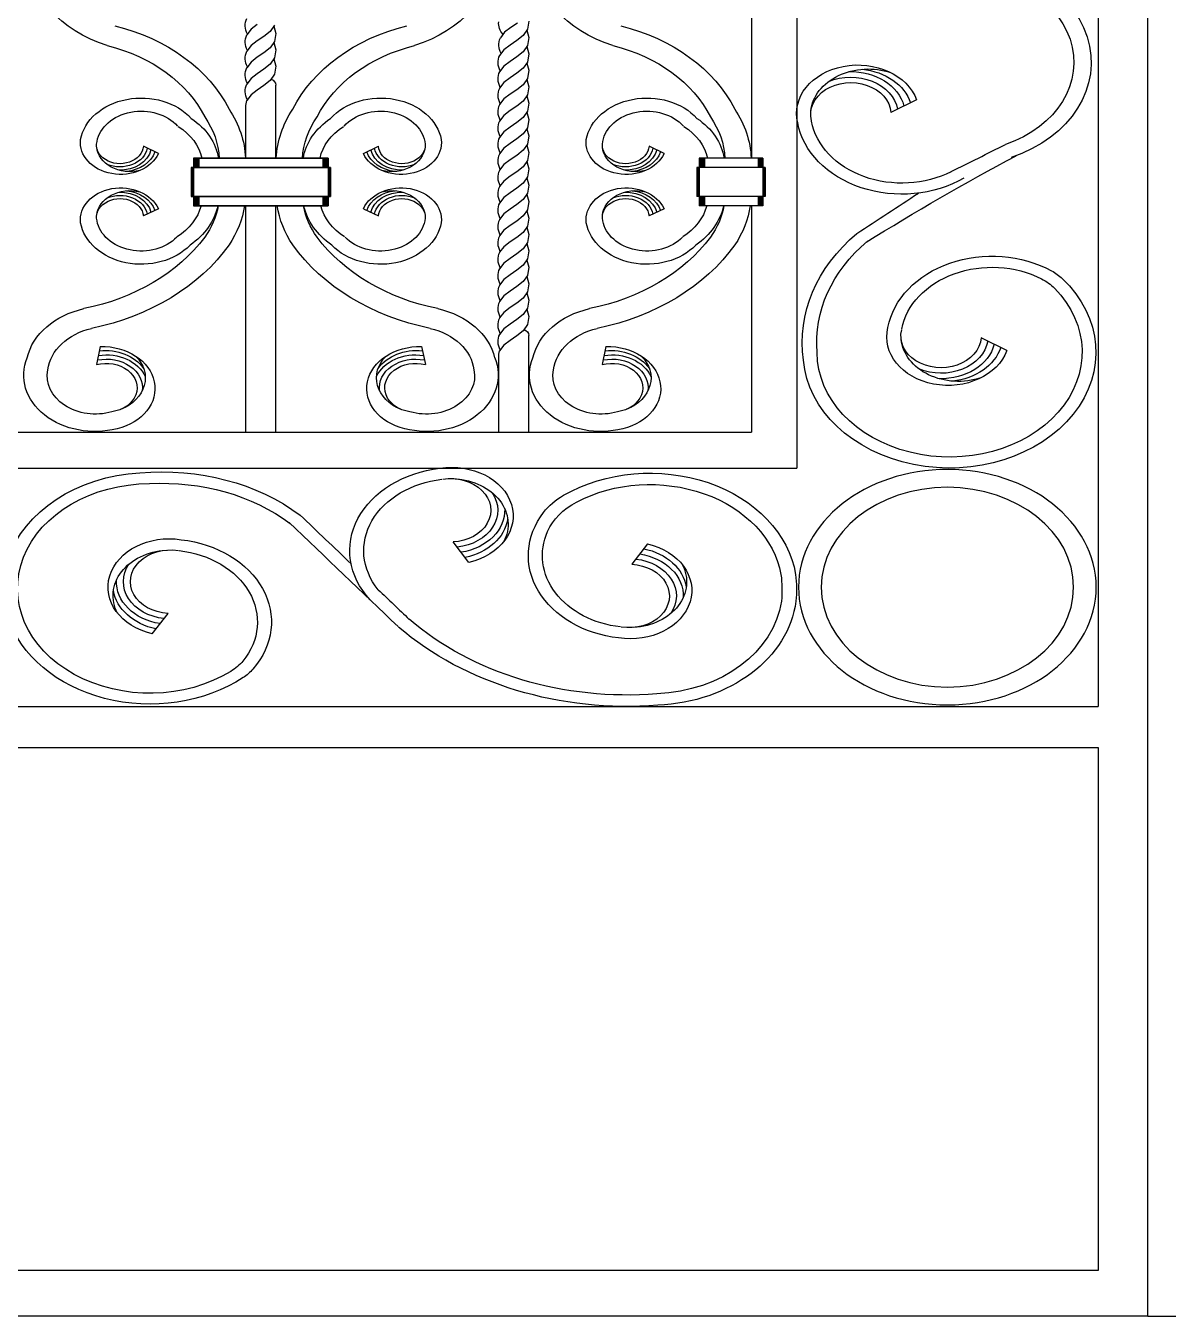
# Model space of a CAD drawing. Extents: x 12262 to 40734, y 30451 to 49613.
# Drawn here: x 29948 to 30762, y 43317 to 44237 of the extents above; entities that cross this region are included whole.
import ezdxf

# ---------------------------------------------------------------- set-up
doc = ezdxf.new("R2010")
doc.units = 0
doc.header["$LTSCALE"] = 0.85
doc.header["$MEASUREMENT"] = 0
doc.layers.get('0').update_dxf_attribs({"linetype": 'CONTINUOUS'})

# ---------------------------------------------------------------- blocks, each defined once
blk = doc.blocks.new('A$C2EF91AEA')
for p, q in [((1610.49, 0), (1610.49, 2057.45)), ((1610.49, 0), (1610.49, 2057.45)), ((1328.08, 986.96), (1328.08, 825.53)), ((1360.29, 986.96), (1360.29, 604.64)), ((1575.03, 986.96), (1575.03, 434.72)), ((975.77, 920.8), (971.39, 917.42)), ((988.24, 920.38), (985.09, 915.93)), ((1161.35, 921.85), (1156.48, 918.62)), ((1169.38, 923.23), (1168.43, 917.45)), ((971.39, 917.42), (968.4, 913.42)), ((968.4, 913.42), (968.4, 913.4)), ((980.63, 912.34), (975.77, 909.1)), ((985.09, 915.93), (980.63, 912.34)), ((987.72, 919.63), (989.19, 914.46)), ((989.19, 914.46), (988.24, 908.68)), ((1152.11, 915.24), (1149.12, 911.24)), ((1149.12, 911.24), (1149.12, 911.22)), ((1156.48, 918.62), (1152.11, 915.24)), ((1165.28, 913.01), (1160.82, 909.41)), ((1168.43, 917.45), (1165.28, 913.01)), ((1167.91, 916.71), (1169.38, 911.53)), ((1169.38, 911.53), (1168.43, 905.75)), ((971.39, 905.73), (968.4, 901.72)), ((968.4, 901.72), (968.4, 901.7)), ((975.77, 909.1), (971.39, 905.73)), ((985.09, 904.23), (980.63, 900.64)), ((988.24, 908.68), (985.09, 904.23)), ((987.72, 907.93), (989.19, 902.76)), ((989.19, 902.76), (988.24, 896.98)), ((1151.58, 902.8), (1148.59, 898.79)), ((1155.96, 906.17), (1151.58, 902.8)), ((1160.82, 909.41), (1155.96, 906.17)), ((1168.43, 905.75), (1165.28, 901.31)), ((1167.91, 905.01), (1169.38, 899.83)), ((971.39, 894.03), (968.4, 890.02)), ((975.77, 897.4), (971.39, 894.03)), ((980.63, 900.64), (975.77, 897.4)), ((985.09, 892.54), (980.63, 888.94)), ((988.24, 896.98), (985.09, 892.54)), ((987.72, 896.23), (989.19, 891.06)), ((1148.59, 898.79), (1148.59, 898.78)), ((1155.96, 894.47), (1151.58, 891.1)), ((1160.82, 897.71), (1155.96, 894.47)), ((1165.28, 901.31), (1160.82, 897.71)), ((1168.43, 894.05), (1165.28, 889.61)), ((1167.91, 893.31), (1169.38, 888.13)), ((1169.38, 899.83), (1168.43, 894.05)), ((968.4, 890.02), (968.4, 890)), ((975.77, 885.7), (971.39, 882.33)), ((980.63, 888.94), (975.77, 885.7)), ((988.24, 885.28), (985.09, 880.84)), ((989.19, 891.06), (988.24, 885.28)), ((1151.58, 891.1), (1148.59, 887.1)), ((1148.59, 887.1), (1148.59, 887.08)), ((1160.82, 886.01), (1155.96, 882.77)), ((1165.28, 889.61), (1160.82, 886.01)), ((1169.38, 888.13), (1168.43, 882.35)), ((971.39, 882.33), (968.4, 878.32)), ((968.4, 878.32), (968.4, 878.31)), ((975.77, 874), (971.39, 870.63)), ((980.63, 877.24), (975.77, 874)), ((985.09, 880.84), (980.63, 877.24)), ((989.18, 825.53), (989.18, 877.58)), ((1151.58, 879.4), (1148.59, 875.4)), ((1148.59, 875.4), (1148.59, 875.38)), ((1155.96, 882.77), (1151.58, 879.4)), ((1160.82, 874.31), (1155.96, 871.08)), ((1165.28, 877.91), (1160.82, 874.31)), ((1168.43, 882.35), (1165.28, 877.91)), ((1167.91, 881.61), (1169.38, 876.43)), ((1169.38, 876.43), (1168.43, 870.65)), ((971.39, 870.63), (968.4, 866.62)), ((968.4, 866.62), (968.4, 866.61)), ((1151.58, 867.7), (1148.59, 863.7)), ((1155.96, 871.08), (1151.58, 867.7)), ((1165.28, 866.21), (1160.82, 862.62)), ((1168.43, 870.65), (1165.28, 866.21)), ((1167.91, 869.91), (1169.38, 864.73)), ((1169.38, 864.73), (1168.43, 858.95)), ((1445.75, 867.03), (1427.38, 858.11)), ((967.7, 825.53), (967.7, 861.81)), ((1148.59, 863.7), (1148.59, 863.68)), ((1151.58, 856), (1148.59, 852)), ((1155.96, 859.38), (1151.58, 856)), ((1160.82, 862.62), (1155.96, 859.38)), ((1168.43, 858.95), (1165.28, 854.51)), ((1167.91, 858.21), (1169.38, 853.03)), ((1148.59, 852), (1148.59, 851.98)), ((1155.96, 847.68), (1151.58, 844.3)), ((1160.82, 850.92), (1155.96, 847.68)), ((1165.28, 854.51), (1160.82, 850.92)), ((1168.43, 847.25), (1165.28, 842.81)), ((1167.91, 846.51), (1169.38, 841.34)), ((1169.38, 853.03), (1168.43, 847.25)), ((1151.58, 844.3), (1148.59, 840.3)), ((1148.59, 840.3), (1148.59, 840.28)), ((1160.82, 839.22), (1155.96, 835.98)), ((1165.28, 842.81), (1160.82, 839.22)), ((1169.38, 841.34), (1168.43, 835.55)), ((905.4, 828.76), (894.68, 833.97)), ((1051.48, 828.76), (1062.2, 833.97)), ((1151.58, 832.6), (1148.59, 828.6)), ((1148.59, 828.6), (1148.59, 828.58)), ((1155.96, 835.98), (1151.58, 832.6)), ((1165.28, 831.11), (1160.82, 827.52)), ((1168.43, 835.55), (1165.28, 831.11)), ((1167.91, 834.81), (1169.38, 829.64)), ((1169.38, 829.64), (1168.43, 823.86)), ((1265.78, 828.76), (1255.06, 833.97)), ((928.82, 818.91), (928.82, 798.17)), ((928.82, 818.91), (928.82, 798.17)), ((928.82, 818.91), (1028.06, 818.91)), ((1028.06, 818.91), (928.82, 818.91)), ((929.33, 818.91), (929.33, 798.17)), ((929.33, 818.91), (929.33, 798.17)), ((929.74, 818.91), (929.74, 798.17)), ((929.74, 818.91), (929.74, 798.17)), ((930.08, 818.91), (930.08, 798.17)), ((930.08, 818.91), (930.08, 798.17)), ((930.25, 818.91), (930.25, 798.17)), ((930.25, 818.91), (930.25, 798.17)), ((930.5, 825.53), (930.5, 818.91)), ((930.5, 825.53), (930.5, 791.55)), ((930.5, 825.53), (930.5, 818.91)), ((930.5, 825.53), (930.5, 791.55)), ((930.5, 825.53), (1026.38, 825.53)), ((1026.38, 825.53), (930.5, 825.53)), ((931.33, 825.53), (931.33, 818.91)), ((931.33, 825.53), (931.33, 818.91)), ((932, 825.53), (932, 818.91)), ((932, 825.53), (932, 818.91)), ((932.5, 825.53), (932.5, 818.91)), ((932.5, 825.53), (932.5, 818.91)), ((932.92, 825.53), (932.92, 818.91)), ((932.92, 825.53), (932.92, 818.91)), ((933.26, 825.53), (933.26, 818.91)), ((933.26, 825.53), (933.26, 818.91)), ((933.51, 825.53), (933.51, 818.91)), ((933.51, 825.53), (933.51, 818.91)), ((933.67, 825.53), (933.67, 818.91)), ((933.67, 825.53), (933.67, 818.91)), ((934.24, 825.53), (934.24, 818.91)), ((934.24, 825.53), (934.24, 818.91)), ((1022.64, 825.53), (1022.64, 818.91)), ((1022.64, 825.53), (1022.64, 818.91)), ((1023.21, 825.53), (1023.21, 818.91)), ((1023.21, 825.53), (1023.21, 818.91)), ((1023.37, 825.53), (1023.37, 818.91)), ((1023.37, 825.53), (1023.37, 818.91)), ((1023.62, 825.53), (1023.62, 818.91)), ((1023.62, 825.53), (1023.62, 818.91)), ((1023.96, 825.53), (1023.96, 818.91)), ((1023.96, 825.53), (1023.96, 818.91)), ((1024.38, 825.53), (1024.38, 818.91)), ((1024.38, 825.53), (1024.38, 818.91)), ((1024.88, 825.53), (1024.88, 818.91)), ((1024.88, 825.53), (1024.88, 818.91)), ((1025.55, 825.53), (1025.55, 818.91)), ((1025.55, 825.53), (1025.55, 818.91)), ((1026.38, 825.53), (1026.38, 791.55)), ((1026.38, 825.53), (1026.38, 818.91)), ((1026.38, 825.53), (1026.38, 818.91)), ((1026.38, 825.53), (1026.38, 791.55)), ((1026.63, 818.91), (1026.63, 798.17)), ((1026.63, 818.91), (1026.63, 798.17)), ((1026.8, 818.91), (1026.8, 798.17)), ((1026.8, 818.91), (1026.8, 798.17)), ((1027.14, 818.91), (1027.14, 798.17)), ((1027.14, 818.91), (1027.14, 798.17)), ((1027.55, 818.91), (1027.55, 798.17)), ((1027.55, 818.91), (1027.55, 798.17)), ((1028.06, 818.91), (1028.06, 798.17)), ((1028.06, 818.91), (1028.06, 798.17)), ((1151.58, 820.9), (1148.59, 816.9)), ((1155.96, 824.28), (1151.58, 820.9)), ((1160.82, 827.52), (1155.96, 824.28)), ((1165.28, 819.41), (1160.82, 815.82)), ((1168.43, 823.86), (1165.28, 819.41)), ((1167.91, 823.11), (1169.38, 817.94)), ((1289.2, 818.91), (1289.2, 798.17)), ((1337.7, 818.91), (1289.2, 818.91)), ((1289.71, 818.91), (1289.71, 798.17)), ((1290.12, 818.91), (1290.12, 798.17)), ((1290.46, 818.91), (1290.46, 798.17)), ((1290.63, 818.91), (1290.63, 798.17)), ((1290.88, 825.53), (1290.88, 818.91)), ((1290.88, 825.53), (1290.88, 791.55)), ((1336.03, 825.53), (1290.88, 825.53)), ((1291.71, 825.53), (1291.71, 818.91)), ((1292.38, 825.53), (1292.38, 818.91)), ((1292.88, 825.53), (1292.88, 818.91)), ((1293.3, 825.53), (1293.3, 818.91)), ((1293.64, 825.53), (1293.64, 818.91)), ((1293.89, 825.53), (1293.89, 818.91)), ((1294.06, 825.53), (1294.06, 818.91)), ((1294.62, 825.53), (1294.62, 818.91)), ((1332.85, 825.53), (1332.85, 818.91)), ((1333.02, 825.53), (1333.02, 818.91)), ((1333.27, 825.53), (1333.27, 818.91)), ((1333.6, 825.53), (1333.6, 818.91)), ((1334.02, 825.53), (1334.02, 818.91)), ((1334.52, 825.53), (1334.52, 818.91)), ((1335.19, 825.53), (1335.19, 818.91)), ((1336.03, 825.53), (1336.03, 791.55)), ((1336.28, 818.91), (1336.28, 798.17)), ((1336.44, 818.91), (1336.44, 798.17)), ((1336.78, 818.91), (1336.78, 798.17)), ((1337.2, 818.91), (1337.2, 798.17)), ((1337.7, 818.91), (1337.7, 798.17)), ((1148.59, 816.9), (1148.59, 816.88)), ((1155.96, 812.58), (1151.58, 809.2)), ((1160.82, 815.82), (1155.96, 812.58)), ((1168.43, 812.16), (1165.28, 807.71)), ((1167.91, 811.41), (1169.38, 806.24)), ((1169.38, 817.94), (1168.43, 812.16)), ((1151.58, 809.2), (1148.59, 805.2)), ((1148.59, 805.2), (1148.59, 805.18)), ((1155.96, 800.88), (1151.58, 797.51)), ((1160.82, 804.12), (1155.96, 800.88)), ((1165.28, 807.71), (1160.82, 804.12)), ((1168.43, 800.46), (1165.28, 796.01)), ((1169.38, 806.24), (1168.43, 800.46)), ((928.82, 798.17), (1028.06, 798.17)), ((1028.06, 798.17), (928.82, 798.17)), ((930.5, 798.17), (930.5, 791.55)), ((930.5, 798.17), (930.5, 791.55)), ((930.5, 791.55), (1026.38, 791.55)), ((1026.38, 791.55), (930.5, 791.55)), ((931.33, 798.17), (931.33, 791.55)), ((931.33, 798.17), (931.33, 791.55)), ((932, 798.17), (932, 791.55)), ((932, 798.17), (932, 791.55)), ((932.5, 798.17), (932.5, 791.55)), ((932.5, 798.17), (932.5, 791.55)), ((932.92, 798.17), (932.92, 791.55)), ((932.92, 798.17), (932.92, 791.55)), ((933.26, 798.17), (933.26, 791.55)), ((933.26, 798.17), (933.26, 791.55)), ((933.51, 798.17), (933.51, 791.55)), ((933.51, 798.17), (933.51, 791.55)), ((933.67, 798.17), (933.67, 791.55)), ((933.67, 798.17), (933.67, 791.55)), ((934.24, 798.17), (934.24, 791.55)), ((934.24, 798.17), (934.24, 791.55)), ((967.7, 630.13), (967.7, 791.55)), ((967.7, 630.13), (967.7, 791.55)), ((989.18, 630.13), (989.18, 791.55)), ((989.18, 630.13), (989.18, 791.55)), ((1022.64, 798.17), (1022.64, 791.55)), ((1022.64, 798.17), (1022.64, 791.55)), ((1023.21, 798.17), (1023.21, 791.55)), ((1023.21, 798.17), (1023.21, 791.55)), ((1023.37, 798.17), (1023.37, 791.55)), ((1023.37, 798.17), (1023.37, 791.55)), ((1023.62, 798.17), (1023.62, 791.55)), ((1023.62, 798.17), (1023.62, 791.55)), ((1023.96, 798.17), (1023.96, 791.55)), ((1023.96, 798.17), (1023.96, 791.55)), ((1024.38, 798.17), (1024.38, 791.55)), ((1024.38, 798.17), (1024.38, 791.55)), ((1024.88, 798.17), (1024.88, 791.55)), ((1024.88, 798.17), (1024.88, 791.55)), ((1025.55, 798.17), (1025.55, 791.55)), ((1025.55, 798.17), (1025.55, 791.55)), ((1026.38, 798.17), (1026.38, 791.55)), ((1026.38, 798.17), (1026.38, 791.55)), ((1151.58, 797.51), (1148.59, 793.5)), ((1148.59, 793.5), (1148.59, 793.48)), ((1160.82, 792.42), (1155.96, 789.18)), ((1165.28, 796.01), (1160.82, 792.42)), ((1167.91, 799.71), (1169.38, 794.54)), ((1169.38, 794.54), (1168.43, 788.76)), ((1337.7, 798.17), (1289.2, 798.17)), ((1290.88, 798.17), (1290.88, 791.55)), ((1336.03, 791.55), (1290.88, 791.55)), ((1291.71, 798.17), (1291.71, 791.55)), ((1292.38, 798.17), (1292.38, 791.55)), ((1292.88, 798.17), (1292.88, 791.55)), ((1293.3, 798.17), (1293.3, 791.55)), ((1293.64, 798.17), (1293.64, 791.55)), ((1293.89, 798.17), (1293.89, 791.55)), ((1294.06, 798.17), (1294.06, 791.55)), ((1294.62, 798.17), (1294.62, 791.55)), ((1328.08, 791.55), (1328.08, 630.13)), ((1332.85, 798.17), (1332.85, 791.55)), ((1333.02, 798.17), (1333.02, 791.55)), ((1333.27, 798.17), (1333.27, 791.55)), ((1333.6, 798.17), (1333.6, 791.55)), ((1334.02, 798.17), (1334.02, 791.55)), ((1334.52, 798.17), (1334.52, 791.55)), ((1335.19, 798.17), (1335.19, 791.55)), ((905.4, 789.51), (894.68, 784.3)), ((1051.48, 789.51), (1062.2, 784.3)), ((1151.58, 785.81), (1148.59, 781.8)), ((1155.96, 789.18), (1151.58, 785.81)), ((1165.28, 784.32), (1160.82, 780.72)), ((1168.43, 788.76), (1165.28, 784.32)), ((1167.91, 788.01), (1169.38, 782.84)), ((1169.38, 782.84), (1168.43, 777.06)), ((1265.78, 789.51), (1255.06, 784.3)), ((1148.59, 781.8), (1148.59, 781.78)), ((1151.58, 774.11), (1148.59, 770.1)), ((1155.96, 777.48), (1151.58, 774.11)), ((1160.82, 780.72), (1155.96, 777.48)), ((1168.43, 777.06), (1165.28, 772.62)), ((1167.91, 776.32), (1169.38, 771.14)), ((1148.59, 770.1), (1148.59, 770.09)), ((1155.96, 765.78), (1151.58, 762.41)), ((1160.82, 769.02), (1155.96, 765.78)), ((1165.28, 772.62), (1160.82, 769.02)), ((1168.43, 765.36), (1165.28, 760.92)), ((1167.91, 764.62), (1169.38, 759.44)), ((1169.38, 771.14), (1168.43, 765.36)), ((1151.58, 762.41), (1148.59, 758.4)), ((1148.59, 758.4), (1148.59, 758.39)), ((1160.82, 757.32), (1155.96, 754.08)), ((1165.28, 760.92), (1160.82, 757.32)), ((1169.38, 759.44), (1168.43, 753.66)), ((1151.58, 750.71), (1148.59, 746.71)), ((1148.59, 746.71), (1148.59, 746.69)), ((1155.96, 754.08), (1151.58, 750.71)), ((1160.82, 745.62), (1155.96, 742.38)), ((1165.28, 749.22), (1160.82, 745.62)), ((1168.43, 753.66), (1165.28, 749.22)), ((1167.91, 752.92), (1169.38, 747.74)), ((1169.38, 747.74), (1168.43, 741.96)), ((1151.58, 739.01), (1148.59, 735.01)), ((1155.96, 742.38), (1151.58, 739.01)), ((1165.28, 737.52), (1160.82, 733.92)), ((1168.43, 741.96), (1165.28, 737.52)), ((1167.91, 741.22), (1169.38, 736.04)), ((1169.38, 736.04), (1168.43, 730.26)), ((1148.59, 735.01), (1148.59, 734.99)), ((1151.58, 727.31), (1148.59, 723.31)), ((1155.96, 730.69), (1151.58, 727.31)), ((1160.82, 733.92), (1155.96, 730.69)), ((1168.43, 730.26), (1165.28, 725.82)), ((1167.91, 729.52), (1169.38, 724.34)), ((1148.59, 723.31), (1148.59, 723.29)), ((1155.96, 718.99), (1151.58, 715.61)), ((1160.82, 722.23), (1155.96, 718.99)), ((1165.28, 725.82), (1160.82, 722.23)), ((1168.43, 718.56), (1165.28, 714.12)), ((1167.91, 717.82), (1169.38, 712.64)), ((1169.38, 724.34), (1168.43, 718.56)), ((1151.58, 715.61), (1148.59, 711.61)), ((1148.59, 711.61), (1148.59, 711.59)), ((1160.82, 710.53), (1155.96, 707.29)), ((1165.28, 714.12), (1160.82, 710.53)), ((1169.38, 712.64), (1168.43, 706.86)), ((1151.58, 703.91), (1148.59, 699.91)), ((1148.59, 699.91), (1148.59, 699.89)), ((1155.96, 707.29), (1151.58, 703.91)), ((1165.28, 702.42), (1160.82, 698.83)), ((1168.43, 706.86), (1165.28, 702.42)), ((1169.37, 630.13), (1169.37, 699.17)), ((863.94, 691.29), (861.18, 678.33)), ((1092.94, 691.29), (1095.7, 678.33)), ((1151.58, 692.21), (1148.59, 688.21)), ((1155.96, 695.59), (1151.58, 692.21)), ((1160.82, 698.83), (1155.96, 695.59)), ((1224.32, 691.29), (1221.57, 678.33)), ((1510.05, 688.44), (1491.67, 697.37)), ((1147.89, 630.13), (1147.89, 683.39)), ((1148.59, 688.21), (1148.59, 688.19)), ((268.41, 630.13), (1328.08, 630.13)), ((236.2, 604.64), (1360.29, 604.64)), ((1126.69, 537.37), (1115.41, 551.91)), ((1253.97, 550.56), (1242.69, 536.02)), ((901, 486.49), (912.28, 501.03)), ((21.47, 434.72), (1575.03, 434.72)), ((21.47, 405.31), (1575.03, 405.31)), ((21.47, 405.31), (1575.03, 405.31)), ((1575.03, 405.31), (1575.03, 32.53)), ((1575.03, 405.31), (1575.03, 32.53)), ((1575.03, 32.53), (21.47, 32.53)), ((1610.49, 0), (0, 0)), ((1610.49, 0), (3220.97, 0))]:
    blk.add_line(p, q)
at = {"extrusion": (0, 0, -1)}
for centre, major_axis, start_param, end_param in [((901.59, 971.34), (89.08, 0), 1.946654, 3.122047), ((1055.29, 971.34), (-89.08, 0), 3.161138, 4.336531), ((1261.97, 971.34), (-89.08, 0), -1.194939, -0.019545), ((1477.18, 893.87), (-92.98, 0), 1.467034, 4.316061), ((1477.15, 893.86), (80.63, 0), 4.598974, 7.446827), ((836.1, 822.52), (-128.86, 0), 1.872886, 2.761174), ((985.85, 920.01), (-18.6, 0), -0.418478, 0.356149), ((1120.78, 822.52), (128.86, 0), 3.522011, 4.4103), ((1165.53, 921.72), (17.67, 0), 2.535729, 3.203825), ((1196.49, 822.52), (-128.86, 0), 1.872886, 2.761174), ((985.85, 908.31), (-18.6, 0), -0.418478, 0.356149), ((1166.57, 906.13), (18.6, 0), 2.723114, 3.497742), ((836.1, 822.52), (110.2, 0), -1.268707, -0.380418), ((985.85, 896.61), (-18.6, 0), -0.418478, 0.356149), ((1120.78, 822.52), (-110.2, 0), 0.380418, 1.268707), ((1196.49, 822.52), (110.2, 0), -1.268707, -0.380418), ((1166.04, 893.68), (-18.6, 0), -0.418478, 0.356149), ((1403.83, 857.42), (43.65, 0), 2.945419, 6.001244), ((985.85, 884.91), (-18.6, 0), -0.418478, 0.356149), ((1166.04, 881.99), (-18.6, 0), -0.418478, 0.356149), ((1411.35, 856.6), (41.08, 0), 3.222533, 5.109299), ((1398.83, 856.71), (-33.59, 0), 1.082368, 3.002244), ((1398.83, 856.71), (-38.57, 0), 1.537028, 2.946547), ((1401.56, 856.57), (41.22, 0), -1.440537, -0.258804), ((985.85, 873.21), (-18.6, 0), -0.418478, 0.356149), ((982.53, 877.24), (6.67, 0), -1.056819, -0.064307), ((1166.04, 870.29), (-18.6, 0), -0.418478, 0.356149), ((1398.83, 856.71), (28.6, 0), 2.942465, 6.221198), ((893.18, 833.8), (43.72, 0), 3.284716, 5.66399), ((992.71, 861.97), (25.01, 0), 3.133545, 3.378221), ((1063.7, 833.8), (43.72, 0), 3.760788, 6.140062), ((1253.57, 833.8), (-43.72, 0), 0.143123, 2.522398), ((893.18, 833.8), (31.84, 0), 3.284716, 5.66399), ((864.59, 822.55), (-102.94, 0), 2.658604, 3.104981), ((1092.29, 822.55), (-102.94, 0), 0.036611, 0.482989), ((1063.7, 833.8), (-31.84, 0), 0.619195, 2.998469), ((1166.04, 858.59), (-18.6, 0), -0.418478, 0.356149), ((1253.57, 833.8), (-31.84, 0), 0.143123, 2.522398), ((1224.97, 822.55), (102.94, 0), -0.482989, -0.036611), ((892.09, 820.11), (-44.67, 0), 2.231024, 2.98765), ((892.27, 819.92), (56.35, 0), -0.865728, -0.126108), ((864.11, 822.65), (-84.76, 0), 2.639948, 3.098576), ((1092.77, 822.65), (84.76, 0), 3.184609, 3.643237), ((1064.61, 819.92), (-56.35, 0), 0.126108, 0.865728), ((1064.79, 820.11), (-44.67, 0), 0.153942, 0.910569), ((1166.04, 846.89), (-18.6, 0), -0.418478, 0.356149), ((1252.47, 820.11), (44.67, 0), -0.910569, -0.153942), ((1252.65, 819.92), (56.35, 0), -0.865728, -0.126108), ((1224.49, 822.65), (-84.76, 0), 2.639948, 3.098576), ((1435.21, 859.15), (-74.96, 0), 4.080634, 6.140062), ((1435.21, 859.15), (-64.99, 0), 4.141052, 6.140062), ((878.48, 836.63), (28.69, 0), 0.353764, 3.23469), ((878.03, 834.79), (-16.68, 0), 3.20358, 6.482313), ((1078.4, 836.63), (28.69, 0), -0.093098, 2.787829), ((1078.85, 834.79), (16.68, 0), -0.199128, 3.079605), ((1166.04, 835.19), (-18.6, 0), -0.418478, 0.356149), ((1238.86, 836.63), (-28.69, 0), 3.495356, 6.376283), ((1238.41, 834.79), (16.68, 0), 0.061988, 3.34072), ((885.33, 834.85), (-23.96, 0), 4.422247, 6.202245), ((878.03, 834.79), (-19.59, 0), 3.280941, 5.200817), ((878.03, 834.79), (22.5, 0), 0.195046, 1.604564), ((879.62, 834.86), (24.04, 0), 0.258804, 1.440537), ((1077.26, 834.86), (-24.04, 0), -1.440537, -0.258804), ((1078.85, 834.79), (-22.5, 0), 4.678621, 6.08814), ((1078.85, 834.79), (19.59, 0), 1.082368, 3.002244), ((1071.55, 834.85), (-23.96, 0), 3.222533, 5.002531), ((1166.04, 823.49), (-18.6, 0), -0.418478, 0.356149), ((1245.71, 834.85), (-23.96, 0), 4.422247, 6.202245), ((1238.41, 834.79), (-19.59, 0), 3.280941, 5.200817), ((1238.41, 834.79), (-22.5, 0), 3.336638, 4.746157), ((1240, 834.86), (-24.04, 0), 3.400397, 4.58213), ((65408.85, -79141.06), (-119574.15, 0), 1.006622, 1.007005), ((2523.5, -354.18), (-1800.78, 0), 0.904018, 0.977486), ((1166.04, 811.79), (-18.6, 0), -0.418478, 0.356149), ((878.48, 781.64), (28.69, 0), 3.048495, 5.929422), ((885.33, 783.42), (-23.96, 0), 0.08094, 1.860939), ((878.03, 783.48), (-22.5, 0), 1.537028, 2.946547), ((879.62, 783.41), (24.04, 0), -1.440537, -0.258804), ((1078.4, 781.64), (-28.69, 0), 0.353764, 3.23469), ((1077.26, 783.41), (-24.04, 0), 0.258804, 1.440537), ((1078.85, 783.48), (22.5, 0), 3.336638, 4.746157), ((1071.55, 783.42), (23.96, 0), 4.422247, 6.202245), ((1166.04, 800.09), (18.6, 0), 2.723114, 3.497742), ((1238.86, 781.64), (28.69, 0), 3.048495, 5.929422), ((1245.71, 783.42), (-23.96, 0), 0.08094, 1.860939), ((1238.41, 783.48), (-22.5, 0), 1.537028, 2.946547), ((1240, 783.41), (-24.04, 0), 1.701055, 2.882789), ((45088.22, -40884.8), (68407.82, 0), 4.019716, 4.020547), ((878.03, 783.48), (16.68, 0), 2.942465, 6.221198), ((878.03, 783.48), (19.59, 0), 4.223961, 6.143837), ((888.05, 799.4), (48.75, 0), 0.204977, 0.889379), ((887.8, 799.66), (-60.84, 0), 3.31084, 3.991884), ((866.34, 800.96), (-82.55, 0), 3.286198, 3.650747), ((865.16, 801.39), (-102.39, 0), 3.263391, 3.626348), ((1091.72, 801.39), (102.39, 0), 2.656837, 3.019794), ((1090.54, 800.96), (82.55, 0), 2.632438, 2.996987), ((1069.08, 799.66), (-60.84, 0), -0.850292, -0.169247), ((1068.83, 799.4), (48.75, 0), 2.252214, 2.936616), ((1078.85, 783.48), (-19.59, 0), 0.139349, 2.059224), ((1078.85, 783.48), (16.68, 0), 3.20358, 6.482313), ((1166.04, 788.39), (-18.6, 0), -0.418478, 0.356149), ((1238.41, 783.48), (16.68, 0), 2.942465, 6.221198), ((1238.41, 783.48), (-19.59, 0), 1.082368, 3.002244), ((1248.43, 799.4), (-48.75, 0), 3.346569, 4.030972), ((1248.18, 799.66), (60.84, 0), 0.169247, 0.850292), ((1226.73, 800.96), (82.55, 0), 0.144605, 0.509155), ((1225.54, 801.39), (102.39, 0), 0.121798, 0.484756), ((893.18, 784.46), (43.72, 0), 0.651749, 2.998469), ((893.18, 784.46), (31.84, 0), 0.651749, 2.998469), ((1063.7, 784.46), (43.72, 0), 0.143123, 2.489844), ((1063.7, 784.46), (31.84, 0), 0.143123, 2.489844), ((1166.04, 776.69), (-18.6, 0), -0.418478, 0.356149), ((1253.57, 784.46), (-43.72, 0), 3.793341, 6.140062), ((1253.57, 784.46), (-31.84, 0), 3.793341, 6.140062), ((817.72, 826), (-140.49, 0), 3.678749, 4.464063), ((817.78, 825.65), (-158.68, 0), 3.658147, 4.457376), ((1139.1, 825.65), (158.68, 0), 1.82581, 2.625039), ((1139.16, 826), (-140.49, 0), -1.32247, -0.537156), ((1166.04, 764.99), (-18.6, 0), -0.418478, 0.356149), ((1178.11, 826), (140.49, 0), 0.537156, 1.32247), ((1178.16, 825.65), (158.68, 0), 0.516554, 1.315783), ((1507.36, 694.12), (-143.17, 0), -0.111455, 0.756235), ((1507.36, 694.12), (-143.17, 0), -0.111455, 0.756235), ((1507.36, 694.12), (-132.87, 0), -0.0686, 0.756235), ((1166.04, 753.29), (-18.6, 0), -0.418478, 0.356149), ((1499.5, 696.32), (-74.96, 0), 0.143123, 2.172851), ((1166.04, 741.59), (-18.6, 0), -0.418478, 0.356149), ((1499.5, 696.32), (64.99, 0), 3.284716, 5.283454), ((1520.89, 720.96), (37.19, 0), -0.968741, -0.690765), ((1469.16, 687.11), (104.31, 0), -0.690765, 3.073806), ((1514.53, 714.83), (37.19, 0), -0.999731, -0.657172), ((1166.04, 729.9), (18.6, 0), 2.723114, 3.497742), ((1469.22, 687.17), (-94.42, 0), 2.484421, 6.279803), ((867.79, 674.91), (56.92, 0), 3.328465, 4.435986), ((1089.09, 674.91), (-56.92, 0), 1.847199, 2.95472), ((1166.04, 718.2), (-18.6, 0), -0.418478, 0.356149), ((1228.17, 674.91), (56.92, 0), 3.328465, 4.435986), ((1166.04, 706.5), (-18.6, 0), -0.418478, 0.356149), ((869.78, 671.13), (43.41, 0), 3.245209, 4.432971), ((1087.1, 671.13), (43.41, 0), -1.291378, -0.103616), ((1166.04, 694.8), (18.6, 0), 2.723114, 3.497742), ((1162.72, 698.83), (6.67, 0), -1.056819, -0.064307), ((1230.16, 671.13), (-43.41, 0), 0.103616, 1.291378), ((1468.12, 698.05), (43.65, 0), 0.281942, 3.337766), ((1463.13, 698.77), (28.6, 0), 0.061988, 3.34072), ((865.08, 661.33), (-37.88, 0), 1.540588, 4.421514), ((1091.8, 661.33), (37.88, 0), 1.861671, 4.742598), ((1225.46, 661.33), (-37.88, 0), 1.540588, 4.421514), ((1475.65, 698.88), (41.08, 0), 1.173886, 3.060652), ((1463.13, 698.77), (-33.59, 0), 3.280941, 5.200817), ((1463.13, 698.77), (38.57, 0), 0.195046, 1.604564), ((1465.85, 698.9), (41.22, 0), 0.258804, 1.440537), ((860.24, 670.9), (-50.86, 0), 4.398591, 6.595978), ((868.15, 661.8), (25.86, 0), 4.467765, 6.387641), ((868.15, 661.8), (-29.7, 0), 1.381869, 2.791388), ((867.25, 663.31), (-31.74, 0), 1.445628, 2.627361), ((864.45, 668.84), (-31.63, 0), 2.467478, 4.247476), ((1092.43, 668.84), (-31.63, 0), -1.105883, 0.674115), ((1088.73, 661.8), (29.7, 0), 3.491797, 4.901316), ((1089.63, 663.31), (31.74, 0), 3.655824, 4.837557), ((1088.73, 661.8), (25.86, 0), 3.037137, 4.957013), ((1096.64, 670.9), (50.86, 0), -0.312792, 1.884594), ((1172.9, 683.55), (25.01, 0), 3.133545, 3.378221), ((1220.63, 670.9), (50.86, 0), 1.256999, 3.454385), ((1228.53, 661.8), (-25.86, 0), 1.326173, 3.246048), ((1228.53, 661.8), (-29.7, 0), 1.381869, 2.791388), ((1227.63, 663.31), (-31.74, 0), 1.445628, 2.627361), ((1224.83, 668.84), (31.63, 0), -0.674115, 1.105883), ((860.5, 670.24), (34.36, 0), 1.223256, 3.305841), ((868.15, 661.8), (-22.02, 0), 1.248812, 4.527544), ((1088.73, 661.8), (22.02, 0), 1.755641, 5.034374), ((1096.38, 670.24), (-34.36, 0), 2.977345, 5.05993), ((1220.88, 670.24), (34.36, 0), 1.223256, 3.305841), ((1228.53, 661.8), (-22.02, 0), 1.248812, 4.527544), ((1114.54, 570.55), (-43.65, 0), 1.374623, 4.430447), ((899.32, 518.85), (104.31, 0), 3.391607, 4.644603), ((908.18, 488.62), (143.17, 0), 4.600934, 5.468624), ((908.18, 488.62), (143.17, 0), 4.600934, 5.468624), ((1116.73, 545.72), (74.96, 0), 2.509838, 4.569266), ((1113.64, 574.5), (28.6, 0), 4.513261, 7.791994), ((1255.65, 518.2), (104.65, 0), 4.083576, 6.15617), ((1467.66, 519.68), (-106.07, 0), 3.141593, 9.424778), ((899.39, 518.8), (-94.42, 0), 4.055217, 7.8506), ((908.18, 488.62), (-132.87, 0), 1.502197, 2.327031), ((1116.73, 545.72), (-64.99, 0), -0.571337, 1.427673), ((1113.5, 564.6), (-41.08, 0), 1.651737, 3.538503), ((1255.65, 518.2), (94.35, 0), 4.126029, 6.142211), ((1467.66, 519.68), (-89.96, 0), 3.141593, 9.424778), ((1113.64, 574.5), (-33.59, 0), 2.653165, 4.57304), ((1225.35, 551.16), (53.15, 0), 3.686389, 4.083576), ((1232.85, 545.36), (53.15, 0), 3.483458, 4.126029), ((-51636.24, -33997.35), (68407.82, 0), -0.692673, -0.691842), ((1113.64, 574.5), (38.57, 0), -0.033768, 1.375751), ((1244.01, 542.22), (-74.96, 0), -1.427673, 0.544796), ((-51636.24, -33997.35), (68397.52, 0), -0.692673, -0.690892), ((1113.47, 572.34), (41.22, 0), 0.130259, 1.311992), ((913.14, 519.67), (-43.65, 0), -1.288855, 1.76697), ((910.96, 494.84), (74.96, 0), -1.427673, 0.602055), ((1244.01, 542.22), (64.99, 0), 1.71392, 3.483458), ((914.18, 513.72), (41.08, 0), 2.744683, 4.631449), ((914.05, 523.62), (28.6, 0), 1.632784, 4.911517), ((910.96, 494.84), (-64.99, 0), 1.71392, 3.712657), ((1241.83, 517.39), (43.65, 0), -1.288855, 1.76697), ((1240.92, 513.43), (-38.57, 0), 1.765842, 3.175361), ((1240.75, 515.59), (41.22, 0), -1.311992, -0.130259), ((914.05, 523.62), (-33.59, 0), -1.431448, 0.488428), ((1240.92, 513.43), (-28.6, 0), 1.632784, 4.911517), ((1240.78, 523.34), (41.08, 0), -0.39691, 1.489856), ((1240.92, 513.43), (33.59, 0), -1.431448, 0.488428), ((914.05, 523.62), (38.57, 0), 1.765842, 3.175361), ((1217.3, 517.78), (132.48, 0), -0.104256, 0.076593), ((1214.97, 517.8), (145.13, 0), -0.094971, 0.07007), ((914.22, 521.46), (41.22, 0), 1.8296, 3.011334), ((-51636.24, -33997.35), (-68407.82, 0), 2.450194, 2.450701), ((1255.65, 518.2), (94.35, 0), 0.113311, 1.518719), ((1255.65, 518.2), (104.65, 0), 0.102114, 1.516312), ((899.32, 518.85), (-104.31, 0), 4.021624, 6.033171), ((1239.44, 609.7), (210.9, 0), 1.470508, 2.398395), ((1239.44, 609.7), (-221.21, 0), 4.613208, 5.539988), ((934.35, 482.95), (-37.19, 0), 3.712657, 4.055217), ((942.09, 477.91), (-37.19, 0), 3.743648, 4.021624)]:
    blk.add_ellipse(centre, major_axis=major_axis, ratio=0.79131, start_param=start_param, end_param=end_param, dxfattribs=at)

msp = doc.modelspace()

# ---------------------------------------------------------------- block references
msp.add_blockref('A$C2EF91AEA', (29137.29, 43316.64))

doc.saveas('drawing.dxf')
